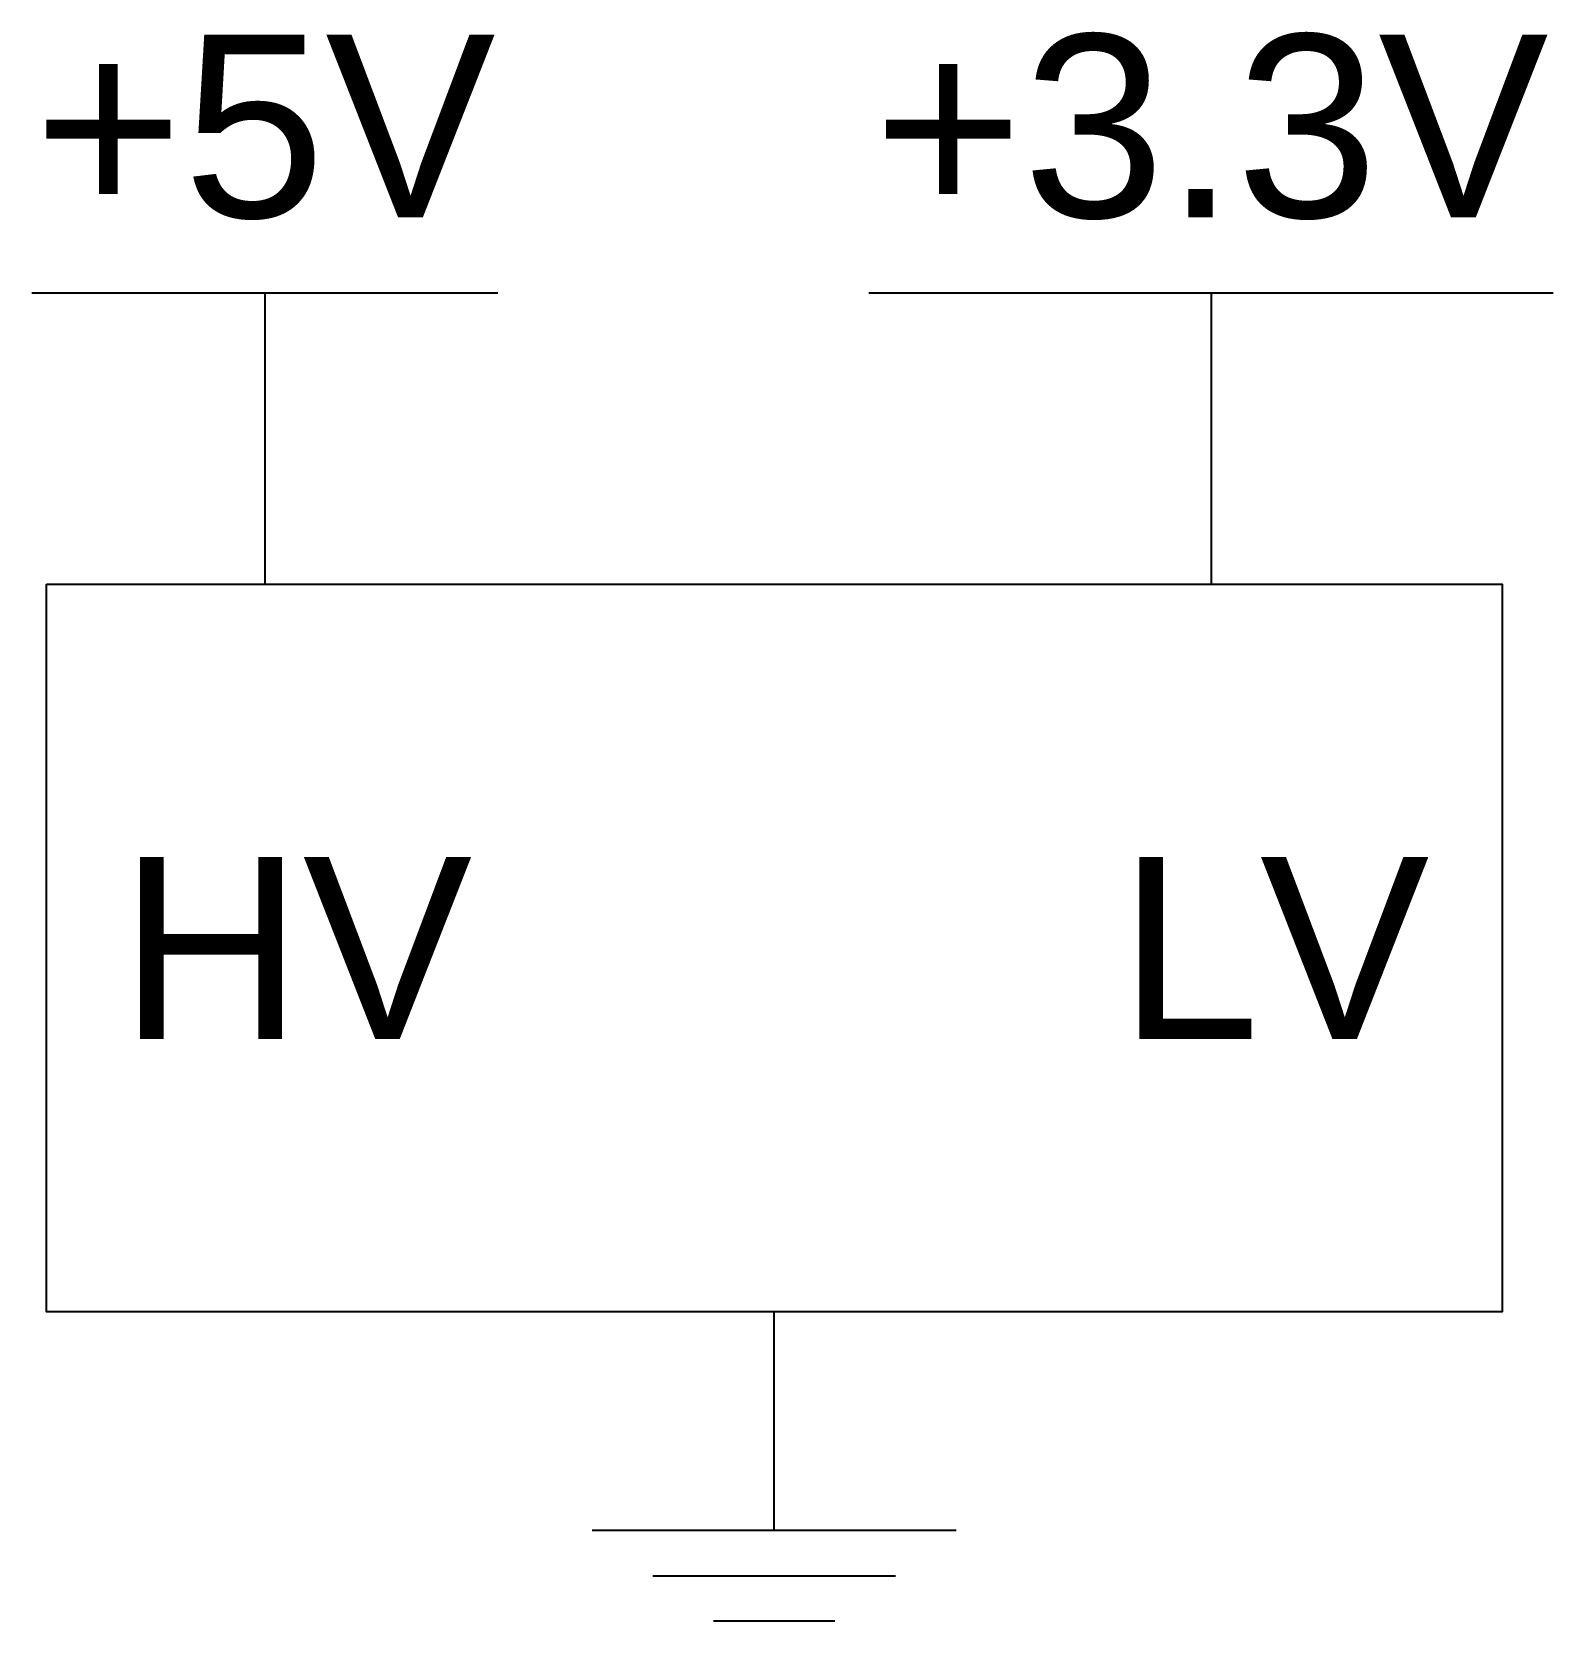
# Model space of a CAD drawing. Header units: millimetres. Extents: x -0.2 to 20.7, y -9.2 to 12.6.
import ezdxf
from ezdxf.enums import TextEntityAlignment as Align

# ---------------------------------------------------------------- set-up
doc = ezdxf.new("R2010")
doc.units = ezdxf.units.MM
doc.layers.get('0').update_dxf_attribs({"lineweight": 25})
doc.layers.add('OBJECT', color=18, linetype='Continuous', lineweight=25, true_color=0x000000)
doc.layers.add('TEXT', color=18, linetype='Continuous', lineweight=25, true_color=0x000000)
doc.styles.add('textstyle3', font='')
doc.styles.add('textstyle4', font='')
doc.styles.get('textstyle3').set_extended_font_data('Liberation Sans')
doc.styles.get('textstyle4').set_extended_font_data('Arial')

# ---------------------------------------------------------------- blocks, each defined once
blk = doc.blocks.new('5v')
at = {"layer": 'OBJECT'}
for p, q in [((-3.2, 4), (3.2, 4)), ((0, 4), (0, 0))]:
    blk.add_line(p, q, dxfattribs=at)
at = {"layer": 'TEXT', "insert": (0, 5), "char_height": 0.4, "attachment_point": 8, "style": 'textstyle3'}
blk.add_mtext('\\H2.514;+5V', dxfattribs=at)
blk = doc.blocks.new('3v3')
at = {"layer": 'OBJECT'}
for p, q in [((-4.7, 4), (4.7, 4)), ((0, 4), (0, 0))]:
    blk.add_line(p, q, dxfattribs=at)
at = {"layer": 'TEXT', "insert": (0, 5), "char_height": 0.4, "attachment_point": 8, "style": 'textstyle3'}
blk.add_mtext('\\H2.514;+3.3V', dxfattribs=at)
blk = doc.blocks.new('gnd')
at = {"layer": 'OBJECT'}
for p, q in [((0, -3), (0, 0)), ((-2.5, -3), (2.5, -3)), ((-1.667, -3.625), (1.667, -3.625)), ((0.833, -4.25), (-0.833, -4.25))]:
    blk.add_line(p, q, dxfattribs=at)

msp = doc.modelspace()

# ---------------------------------------------------------------- linework, layer by layer
at = {"flags": 128}
msp.add_lwpolyline([(0, 5), (20, 5), (20, -5), (0, -5)], close=True, dxfattribs=at)

# ---------------------------------------------------------------- block references
for name, p in [('5v', (3, 5)), ('3v3', (16, 5)), ('gnd', (10, -5))]:
    msp.add_blockref(name, p)

# ---------------------------------------------------------------- texts
at = {"style": 'textstyle4'}
msp.add_text('HV', height=2.5, dxfattribs=at).set_placement((1, 0), align=Align.MIDDLE_LEFT)
msp.add_text('LV', height=2.5, dxfattribs=at).set_placement((19, 0), align=Align.MIDDLE_RIGHT)

doc.saveas('drawing.dxf')
